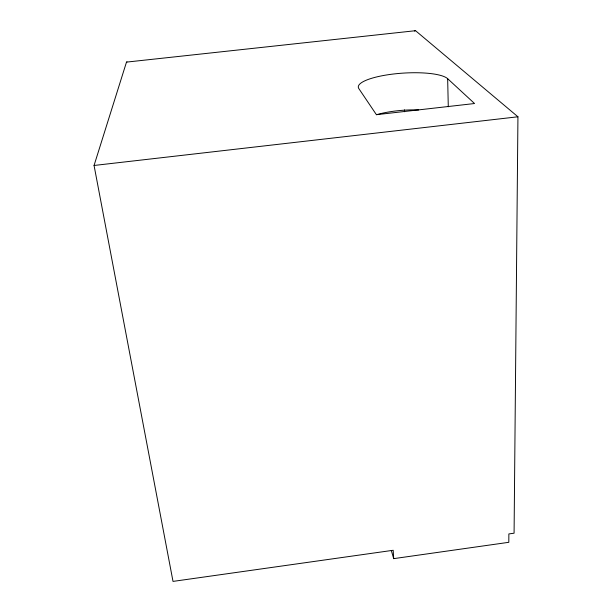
<?xml version="1.0" encoding="UTF-8"?>
<svg xmlns="http://www.w3.org/2000/svg" width="612" height="612" viewBox="0 0 612 612"><rect width="100%" height="100%" fill="white"/><g stroke="black" fill="none" stroke-linecap="round" stroke-linejoin="round"><path stroke-width="0.92" d="M393.692 558.641L393.187 550.28L173.012 581.4L94.057 165.47L126.493 62.11L415.548 30.699L517.943 116.785L514.08 533.197L508.863 533.932L508.809 542.308L393.692 558.641L391.298 550.448M126.493 62.11L127.005 61.896M94.057 165.47L517.943 116.785M447.655 78.696L474.545 103.527L376.411 114.689L358.854 88.633A45.433 10.993 -3.8 0 1 394.686 73.868A45.433 10.993 -3.8 0 1 447.655 78.696L448.29 106.779M404.486 109.869L404.57 111.774M376.541 114.712A44.638 12.416 -3.6 0 1 418.654 109.923M414.653 31.128A9.249 1.79 85.7 0 1 415.548 30.699"/></g></svg>
